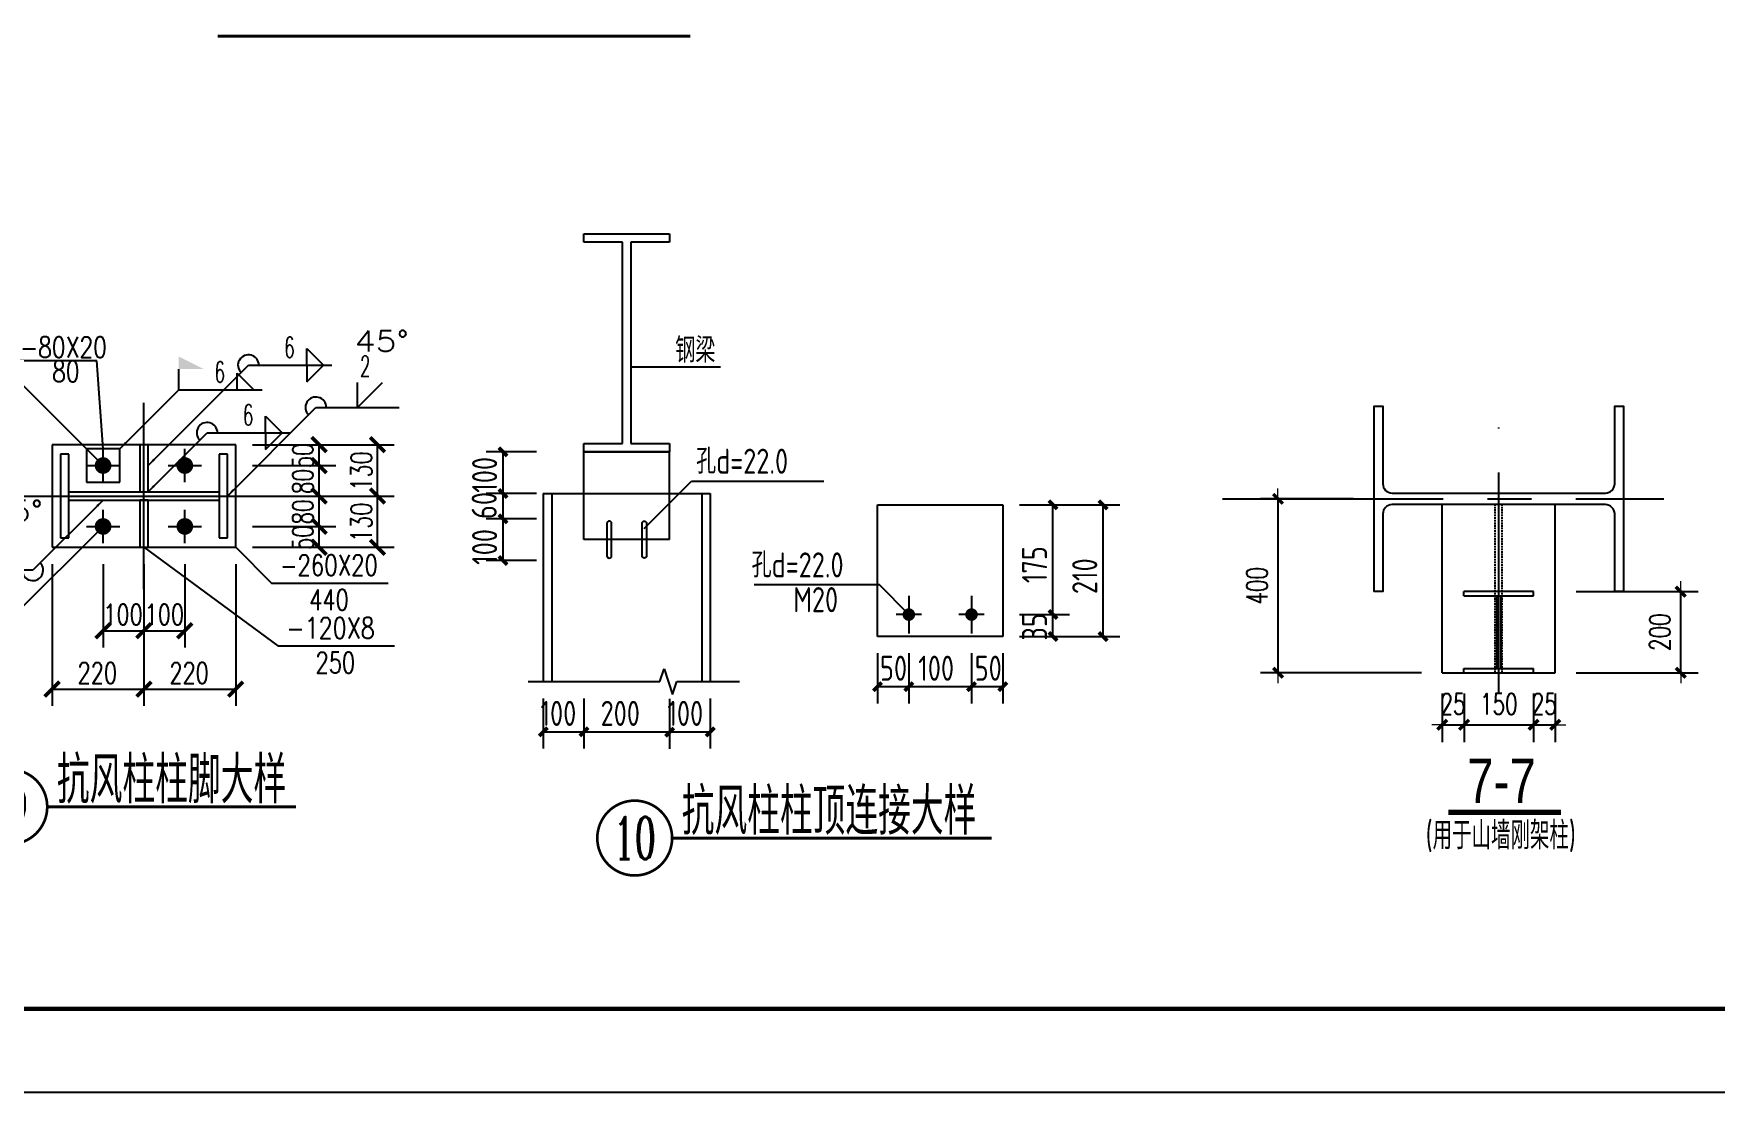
# Model space of a CAD drawing. Extents: x -1389621 to 57380, y -92505 to 283644.
# Drawn here: x -113931 to -89742, y -48060 to -32835 of the extents above; entities that cross this region are included whole.
import ezdxf
from ezdxf.enums import TextEntityAlignment as Align

# ---------------------------------------------------------------- set-up
doc = ezdxf.new("R2010")
doc.units = 0
doc.header["$LTSCALE"] = 100
doc.header["$MEASUREMENT"] = 0
for name, pattern in [('CENTER', [50.8, 31.75, -6.35, 6.35, -6.35]), ('DOTE', [2.42, 2, -0.2, 0.02, -0.2]), ('HIDDEN', [0.375, 0.25, -0.125])]:
    doc.linetypes.add(name, pattern=pattern)
doc.layers.get('0').update_dxf_attribs({"linetype": 'CONTINUOUS'})
doc.layers.get('Defpoints').update_dxf_attribs({"linetype": 'CONTINUOUS'})
for name, color, linetype in [('03', 3, 'CONTINUOUS'), ('04', 2, 'HIDDEN'), ('05', 1, 'CENTER'), ('06', 9, 'CONTINUOUS'), ('08', 3, 'CONTINUOUS'), ('10', 7, 'CONTINUOUS'), ('1000', 2, 'CONTINUOUS'), ('12', 2, 'CONTINUOUS'), ('20', 2, 'CONTINUOUS'), ('AXIS', 3, 'CONTINUOUS'), ('BORDER', 7, 'CONTINUOUS'), ('DIM', 3, 'CONTINUOUS'), ('TDB_文字', 3, 'CONTINUOUS'), ('TDB_细实线', 1, 'CONTINUOUS'), ('尺寸标注', 253, 'CONTINUOUS'), ('焊缝标注', 253, 'CONTINUOUS'), ('短柱', 2, 'CONTINUOUS'), ('编号标注', 253, 'CONTINUOUS'), ('螺栓孔标注', 253, 'CONTINUOUS'), ('钢板标注', 253, 'CONTINUOUS')]:
    doc.layers.add(name, color=color, linetype=linetype)
doc.layers.add('PUB_TEXT', color=7, linetype='CONTINUOUS', lineweight=15)
doc.styles.add('7MMCN', font='simplex.shx', dxfattribs={"width": 0.7, "height": 1680, "bigfont": 'hztxt.shx'})
doc.styles.add('_TCH_LABEL', font='COMPLEX', dxfattribs={"bigfont": 'GBCBIG'})
doc.styles.add('DIM_FONT', font='SIMPLEX', dxfattribs={"width": 0.7, "bigfont": 'GBCBIG'})
doc.styles.get("Standard").update_dxf_attribs({"font": 'txt', "height": 3, "bigfont": 'hztxt'})
doc.styles.add('TDB_仿宋字', font='FSGB2312.ttf', dxfattribs={"width": 0.8})
doc.styles.add('TSSD_REIN', font='Tssdeng.shx', dxfattribs={"width": 0.7, "bigfont": 'hztxt.shx'})
doc.dimstyles.new('dimn', dxfattribs={"dimtxt": 300, "dimasz": 1, "dimexe": 250, "dimexo": 300, "dimgap": 150, "dimtad": 1, "dimdec": 0, "dimzin": 0, "dimdsep": 46, "dimtxsty": 'DIM_FONT', "dimblk": '_DIMX', "dimcen": 1, "dimclrt": 7, "dimadec": 1, "dimazin": 0, "dimtfac": 1, "dimtdec": 0, "dimtix": 1, "dimtmove": 2, "dimatfit": 3, "dimfxl": 0, "dimtolj": 1, "dimtzin": 0, "dimarcsym": 0})

# ---------------------------------------------------------------- blocks, each defined once
blk = doc.blocks.new('A$C348E334B')
at = {"layer": '10', "color": 253, "linetype": 'ByBlock'}
for p, q in [((5205, 3369), (5205, 2918)), ((5956, 3369), (5956, 2918)), ((5356, 3143), (5055, 3143)), ((6107, 3143), (5806, 3143))]:
    blk.add_line(p, q, dxfattribs=at)
at = {"layer": '10', "const_width": 75.1}
for points in [[(5243, 3143, 1), (5168, 3143, 1), (5243, 3143, 1)], [(5994, 3143, 1), (5919, 3143, 1), (5994, 3143, 1)]]:
    blk.add_lwpolyline(points, format="xyb", close=True, dxfattribs=at)
at = {"layer": '1000', "const_width": 36, "elevation": -222}
blk.add_lwpolyline([(2368, 465), (6197, 465)], dxfattribs=at)
at = {"layer": '12', "color": 3}
for p, q in [((1311, 7607), (1311, 7707)), ((1311, 7707), (2338, 7707)), ((2338, 7707), (2338, 7607)), ((1774, 7607), (1311, 7607)), ((1774, 5194), (1774, 7607)), ((1875, 7607), (1875, 5194)), ((2338, 7607), (1875, 7607)), ((1311, 5194), (1774, 5194)), ((1311, 5094), (1311, 5194)), ((2338, 5094), (1311, 5094)), ((1875, 5194), (2338, 5194)), ((2338, 5194), (2338, 5094)), ((824, 4593), (2824, 4593)), ((824, 4593), (824, 2340)), ((925, 4593), (925, 2340)), ((2724, 4593), (2724, 2334)), ((2824, 4593), (2824, 2334))]:
    blk.add_line(p, q, dxfattribs=at)
at = {"layer": '12'}
for p, q in [((1311, 5094), (2338, 5094)), ((1311, 4042), (1311, 5094)), ((2338, 4042), (2338, 5094)), ((4830, 2880), (4830, 4458)), ((4830, 4458), (6332, 4458)), ((6332, 4458), (6332, 2880)), ((2338, 4042), (1311, 4042)), ((6332, 2880), (4830, 2880))]:
    blk.add_line(p, q, dxfattribs=at)
at = {"layer": '12', "color": 253, "linetype": 'ByBlock'}
for p, q in [((2222, 2340), (2272, 2494)), ((2272, 2494), (2372, 2187)), ((644, 2340), (2222, 2340)), ((2372, 2187), (2423, 2341)), ((2423, 2341), (3174, 2340))]:
    blk.add_line(p, q, dxfattribs=at)
at = {"layer": '12'}
for points in [[(1587, 3847, 1), (1642, 3847), (1642, 4237, 1), (1587, 4237)], [(2062, 3847, -1), (2007, 3847), (2007, 4237, -1), (2062, 4237)]]:
    blk.add_lwpolyline(points, format="xyb", close=True, dxfattribs=at)
at = {"layer": 'AXIS', "const_width": 32, "elevation": -222}
blk.add_lwpolyline([(2368, 465, 1), (1471, 465, 1)], format="xyb", close=True, dxfattribs=at)
at = {"layer": '尺寸标注', "color": 253, "linetype": 'ByBlock'}
for p, q in [((742, 5094), (141, 5094)), ((742, 4593), (141, 4593)), ((742, 4593), (141, 4593)), ((6532, 4458), (7133, 4458)), ((7133, 4458), (7734, 4458)), ((742, 4292), (141, 4292)), ((742, 4292), (141, 4292)), ((742, 3792), (141, 3792)), ((6532, 3143), (7133, 3143)), ((6532, 3143), (7133, 3143)), ((6532, 2880), (7133, 2880)), ((7133, 2880), (7734, 2880)), ((4830, 2680), (4830, 2079)), ((5205, 2680), (5205, 2079)), ((5205, 2680), (5205, 2079)), ((5956, 2680), (5956, 2079)), ((5956, 2680), (5956, 2079)), ((6332, 2680), (6332, 2079)), ((824, 2139), (824, 1538)), ((1311, 2139), (1311, 1538)), ((2338, 2134), (2338, 1533)), ((2824, 2139), (2824, 1538))]:
    blk.add_line(p, q, dxfattribs=at)
at = {"layer": '尺寸标注'}
for p, q in [((341, 4593), (341, 5094)), ((341, 4292), (341, 4593)), ((6933, 3143), (6933, 4458)), ((7534, 2880), (7534, 4458)), ((341, 3792), (341, 4292)), ((6933, 2880), (6933, 3143)), ((4830, 2280), (5205, 2280)), ((5205, 2280), (5956, 2280)), ((5956, 2280), (6332, 2280)), ((824, 1739), (2824, 1738))]:
    blk.add_line(p, q, dxfattribs=at)
at = {"layer": '尺寸标注', "const_width": 45.1}
for points in [[(291, 5144), (391, 5043)], [(291, 4643), (391, 4543)], [(291, 4643), (391, 4543)], [(6883, 4508), (6983, 4408)], [(7484, 4508), (7584, 4408)], [(291, 4342), (391, 4242)], [(291, 4342), (391, 4242)], [(291, 3842), (391, 3742)], [(6883, 3193), (6983, 3093)], [(6883, 3193), (6983, 3093)], [(6883, 2931), (6983, 2830)], [(7484, 2931), (7584, 2830)], [(4780, 2230), (4880, 2330)], [(5155, 2230), (5255, 2330)], [(5155, 2230), (5255, 2330)], [(5906, 2230), (6007, 2330)], [(5906, 2230), (6007, 2330)], [(6282, 2230), (6382, 2330)], [(774, 1689), (875, 1789)], [(1261, 1689), (1361, 1789)], [(2288, 1683), (2388, 1783)], [(2774, 1688), (2875, 1788)]]:
    blk.add_lwpolyline(points, dxfattribs=at)
at = {"layer": '螺栓孔标注', "color": 253, "linetype": 'ByBlock'}
for p, q in [((1875, 6112), (2948, 6112)), ((2033, 4175), (2600, 4741)), ((2600, 4741), (4187, 4741)), ((4852, 3498), (3350, 3498)), ((5205, 3143), (4852, 3498))]:
    blk.add_line(p, q, dxfattribs=at)
at = {"layer": '螺栓孔标注', "const_width": 10}
blk.add_lwpolyline([(5210, 3143, 1), (5200, 3143, 1), (5210, 3143, 1)], format="xyb", close=True, dxfattribs=at)
at = {"layer": 'DIM', "style": '7MMCN', "width": 0.7}
blk.add_text('抗风柱柱顶连接大样', height=560.6, dxfattribs=at).set_placement((2483, 505, -222))
at = {"layer": 'PUB_TEXT', "color": 4, "linetype": 'DOTE', "style": '_TCH_LABEL', "width": 0.724138}
blk.add_text('10', height=507.4, dxfattribs=at).set_placement((1666, 211, -222), (2173, 211, -222), align=Align.FIT)
at = {"layer": '焊缝标注', "style": 'TSSD_REIN', "width": 0.8}
for s, p in [('钢梁', (2406, 6162)), ('孔d=22.0', (2655, 4831)), ('孔d=22.0', (3320, 3588)), ('M20', (3820, 3172)), ('50', (4860, 2350)), ('100', (5318, 2350)), ('50', (5995, 2350)), ('100', (790, 1809)), ('200', (1511, 1809)), ('100', (2311, 1809))]:
    blk.add_text(s, height=300.6, dxfattribs=at).set_placement(p)
for s, p in [('100', (271, 4603)), ('60', (266, 4289)), ('100', (271, 3739)), ('175', (6863, 3520)), ('210', (7464, 3389)), ('35', (6863, 2832))]:
    blk.add_text(s, height=300.6, rotation=90, dxfattribs=at).set_placement(p)
blk = doc.blocks.new('A$C69F37C74')
at = {"layer": '10'}
for p, q in [((3053, 3075), (3053, 5305)), ((2563, 4355), (2563, 4755)), ((3543, 4355), (3543, 4755)), ((2363, 4555), (2763, 4555)), ((3343, 4555), (3743, 4555)), ((1453, 4190), (4653, 4190)), ((2563, 3625), (2563, 4025)), ((3543, 3625), (3543, 4025)), ((2363, 3825), (2763, 3825)), ((3343, 3825), (3743, 3825))]:
    blk.add_line(p, q, dxfattribs=at)
at = {"layer": '10', "color": 3}
for p, q in [((2153, 4690), (2053, 4690)), ((2053, 4690), (2053, 3690)), ((2153, 3690), (2153, 4690)), ((4053, 4690), (3953, 4690)), ((3953, 4690), (3953, 3690)), ((4053, 3690), (4053, 4690)), ((2153, 4240), (3953, 4240)), ((2153, 4140), (3953, 4140)), ((2053, 3690), (2153, 3690)), ((3953, 3690), (4053, 3690))]:
    blk.add_line(p, q, dxfattribs=at)
at = {"layer": '10', "const_width": 100}
for points in [[(2613, 4555, 1), (2513, 4555, 1), (2613, 4555, 1)], [(3593, 4555, 1), (3493, 4555, 1), (3593, 4555, 1)], [(2613, 3825, 1), (2513, 3825, 1), (2613, 3825, 1)], [(3593, 3825, 1), (3493, 3825, 1), (3593, 3825, 1)]]:
    blk.add_lwpolyline(points, format="xyb", dxfattribs=at)
at = {"layer": '1000', "const_width": 36.1}
blk.add_lwpolyline([(1894, 465), (4875, 465)], dxfattribs=at)
at = {"layer": '20'}
for p, q in [((4153, 4805), (1953, 4805)), ((1953, 4805), (1953, 3575)), ((2763, 4755), (2363, 4755)), ((2363, 4755), (2363, 4355)), ((2763, 4355), (2763, 4755)), ((3103, 4805), (3003, 4805)), ((3003, 4805), (3003, 4240)), ((3103, 4240), (3103, 4805)), ((4153, 3575), (4153, 4805)), ((2363, 4355), (2763, 4355)), ((3003, 4240), (3103, 4240)), ((3103, 4140), (3003, 4140)), ((3003, 4140), (3003, 3575)), ((3103, 3575), (3103, 4140)), ((1953, 3575), (4153, 3575)), ((3003, 3575), (3103, 3575))]:
    blk.add_line(p, q, dxfattribs=at)
at = {"layer": 'AXIS', "const_width": 32.1}
blk.add_lwpolyline([(1894, 465, 1), (996, 465, 1)], format="xyb", close=True, dxfattribs=at)
at = {"layer": '尺寸标注'}
for p, q in [((4353, 4805), (5353, 4805)), ((4353, 4805), (6053, 4805)), ((5153, 4555), (5153, 4805)), ((5853, 4190), (5853, 4805)), ((4353, 4555), (5353, 4555)), ((4353, 4555), (5353, 4555)), ((5153, 4190), (5153, 4555)), ((4353, 4190), (5353, 4190)), ((4353, 4190), (5353, 4190)), ((4353, 4190), (6053, 4190)), ((4353, 4190), (6053, 4190)), ((5153, 3825), (5153, 4190)), ((5853, 3575), (5853, 4190)), ((4353, 3825), (5353, 3825)), ((4353, 3825), (5353, 3825)), ((5153, 3575), (5153, 3825)), ((4353, 3575), (5353, 3575)), ((4353, 3575), (6053, 3575)), ((1953, 3375), (1953, 1675)), ((2563, 3375), (2563, 2375)), ((3053, 3375), (3053, 2375)), ((3053, 3375), (3053, 2375)), ((3053, 3375), (3053, 1675)), ((3053, 3375), (3053, 1675)), ((3543, 3375), (3543, 2375)), ((4153, 3375), (4153, 1675)), ((2563, 2575), (3053, 2575)), ((3053, 2575), (3543, 2575)), ((1953, 1875), (3053, 1875)), ((3053, 1875), (4153, 1875))]:
    blk.add_line(p, q, dxfattribs=at)
at = {"layer": '尺寸标注', "const_width": 45}
for points in [[(5064, 4894), (5241, 4717)], [(5764, 4894), (5941, 4717)], [(5064, 4644), (5241, 4467)], [(5064, 4644), (5241, 4467)], [(5064, 4279), (5241, 4102)], [(5064, 4279), (5241, 4102)], [(5764, 4279), (5941, 4102)], [(5764, 4279), (5941, 4102)], [(5064, 3914), (5241, 3737)], [(5064, 3914), (5241, 3737)], [(5064, 3664), (5241, 3487)], [(5764, 3664), (5941, 3487)], [(2474, 2487), (2651, 2664)], [(2964, 2487), (3141, 2664)], [(2964, 2487), (3141, 2664)], [(3454, 2487), (3631, 2664)], [(1864, 1787), (2041, 1964)], [(2964, 1787), (3141, 1964)], [(2964, 1787), (3141, 1964)], [(4064, 1787), (4241, 1964)]]:
    blk.add_lwpolyline(points, dxfattribs=at)
at = {"layer": '焊缝标注'}
for p, q in [((5005, 5957), (5205, 5757)), ((5005, 5757), (5005, 5957)), ((3103, 4555), (4305, 5757)), ((3470, 5462), (3470, 5712)), ((4170, 5662), (4370, 5462)), ((4170, 5462), (4170, 5662)), ((4305, 5757), (5305, 5757)), ((5005, 5557), (5205, 5757)), ((5005, 5757), (5005, 5557)), ((2763, 4755), (3470, 5462)), ((3470, 5462), (4470, 5462)), ((5614, 5251), (5614, 5551)), ((5614, 5251), (5914, 5551)), ((4053, 4190), (5114, 5251)), ((5114, 5251), (6114, 5251)), ((4510, 5147), (4710, 4947)), ((4510, 4947), (4510, 5147)), ((3103, 4240), (3810, 4947)), ((3810, 4947), (4810, 4947)), ((4510, 4747), (4710, 4947)), ((4510, 4947), (4510, 4747)), ((2563, 4140), (1720, 3301)), ((1220, 3301), (1220, 3601)), ((1220, 3301), (1520, 3601)), ((1720, 3301), (720, 3301))]:
    blk.add_line(p, q, dxfattribs=at)
for centre, start, end in [((4305, 5757), 0, 224.9772), ((5114, 5251), 0, 224.9772), ((3810, 4947), 0, 224.9772), ((1720, 3301), 180, 44.8859)]:
    blk.add_arc(centre, 125, start, end, dxfattribs=at)
for points in [[(3470, 5712), (3770, 5712), (3470, 5862)], [(2763, 4755), (2844, 4816), (2823, 4837)], [(3103, 4555), (3184, 4616), (3163, 4637)], [(3103, 4240), (3184, 4301), (3163, 4322)], [(4053, 4190), (4134, 4251), (4113, 4272)], [(2563, 4140), (2481, 4081), (2503, 4059)]]:
    blk.add_solid(points, dxfattribs=at)
at = {"layer": '编号标注', "const_width": 10}
blk.add_lwpolyline([(2568, 4755, 1), (2558, 4755, 1), (2568, 4755, 1)], format="xyb", dxfattribs=at)
at = {"layer": '螺栓孔标注', "color": 253, "linetype": 'ByBlock'}
for p, q in [((2488, 5809, 1412), (1556, 5809, 1412)), ((2563, 4755), (2488, 5809, 1412))]:
    blk.add_line(p, q, dxfattribs=at)
at = {"layer": '螺栓孔标注'}
for p, q in [((1503, 5617), (3, 5617)), ((2563, 4555), (1503, 5617)), ((2563, 3825), (1500, 2767)), ((1500, 2767), (0, 2767))]:
    blk.add_line(p, q, dxfattribs=at)
at = {"layer": '螺栓孔标注', "const_width": 10}
for points in [[(2568, 4555, 1), (2558, 4555, 1), (2568, 4555, 1)], [(2568, 3825, 1), (2558, 3825, 1), (2568, 3825, 1)]]:
    blk.add_lwpolyline(points, format="xyb", dxfattribs=at)
at = {"layer": '钢板标注'}
for p, q in [((3053, 3575), (4656, 2393)), ((4153, 3575), (4580, 3146)), ((4580, 3146), (5980, 3146)), ((4656, 2393), (6056, 2393))]:
    blk.add_line(p, q, dxfattribs=at)
at = {"layer": '钢板标注', "const_width": 10}
for points in [[(3058, 3575, 1), (3048, 3575, 1), (3058, 3575, 1)], [(4158, 3575, 1), (4148, 3575, 1), (4158, 3575, 1)]]:
    blk.add_lwpolyline(points, format="xyb", dxfattribs=at)
at = {"layer": 'DIM', "style": '7MMCN', "width": 0.7}
blk.add_text('抗风柱柱脚大样', height=561.2, dxfattribs=at).set_placement((2009, 506))
at = {"layer": 'PUB_TEXT', "color": 4, "linetype": 'DOTE', "style": '_TCH_LABEL', "width": 1.5}
blk.add_text('9', height=508, dxfattribs=at).set_placement((1191, 211), (1699, 211), align=Align.FIT)
at = {"layer": '尺寸标注'}
for s, width, p, p2 in [('50', 0.910002, (5083, 4523), (5083, 4820)), ('130', 0.9828, (5783, 4253), (5783, 4725)), ('80', 0.91, (5083, 4215), (5083, 4513)), ('80', 0.91, (5083, 3850), (5083, 4148)), ('130', 0.9828, (5783, 3638), (5783, 4110)), ('50', 0.91, (5083, 3543), (5083, 3840))]:
    blk.add_text(s, height=250, rotation=90, dxfattribs=dict(at, width=width)).set_placement(p, p2, align=Align.FIT)
for s, width, p, p2 in [('100', 0.982808, (2566, 2645), (3038, 2645)), ('100', 0.982808, (3061, 2645), (3533, 2645)), ('220', 0.910007, (2258, 1945), (2730, 1945)), ('220', 0.910007, (3358, 1945), (3830, 1945))]:
    blk.add_text(s, height=250, dxfattribs=dict(at, width=width)).set_placement(p, p2, align=Align.FIT)
at = {"layer": '焊缝标注'}
for s, width, p, p2 in [('6', 0.97998, (4735, 5847), (4858, 5847)), ('45°', 1.268112, (5581, 5921), (6229, 5921)), ('2', 0.909982, (5644, 5621), (5766, 5621)), ('6', 0.97998, (3900, 5552), (4023, 5552)), ('6', 0.97998, (4240, 5037), (4363, 5037)), ('45°', 1.268112, (1197, 3886), (1845, 3886)), ('2', 0.909982, (1275, 3629), (1397, 3629))]:
    blk.add_text(s, height=250, dxfattribs=dict(at, width=width)).set_placement(p, p2, align=Align.FIT)
at = {"layer": '螺栓孔标注', "width": 0.768817}
for s, p in [('-80X20', (1570, 5848, 1412)), ('80', (1952, 5559, 1412))]:
    blk.add_text(s, height=250.3, dxfattribs=at).set_placement(p)
at = {"layer": '螺栓孔标注'}
for s, width, p, p2 in [('孔d=26.0', 1.038072, (71, 5707), (1418, 5707)), ('M24', 0.832877, (508, 5292), (981, 5292)), ('孔d=29.0', 1.038077, (67, 2857), (1415, 2857)), ('M24', 0.832888, (505, 2442), (978, 2442))]:
    blk.add_text(s, height=250, dxfattribs=dict(at, width=width)).set_placement(p, p2, align=Align.FIT)
at = {"layer": '钢板标注'}
for s, width, p, p2 in [('-260X20', 0.871003, (4685, 3236), (5857, 3236)), ('440', 0.910007, (5035, 2821), (5507, 2821)), ('-120X8', 0.949484, (4761, 2483), (5820, 2483)), ('250', 0.910007, (5111, 2068), (5584, 2068))]:
    blk.add_text(s, height=250, dxfattribs=dict(at, width=width)).set_placement(p, p2, align=Align.FIT)
blk = doc.blocks.new('_DIMX')
blk.add_line((-150, 0), (150, 0))
at = {"const_width": 50}
blk.add_lwpolyline([(-70, -70), (70, 70)], dxfattribs=at)
blk = doc.blocks.new('*D2551')
at = {"layer": 'Defpoints', "color": 0, "ltscale": 100}
for p in [(-93670, -42026), (-93357, -42026), (-93357, -42774)]:
    blk.add_point(p, dxfattribs=at)
at = {"layer": 'PUB_TEXT', "color": 0, "lineweight": -2, "ltscale": 100}
for p, q in [((-93670, -42326), (-93670, -43024)), ((-93357, -42326), (-93357, -43024)), ((-93669, -42774), (-93358, -42774))]:
    blk.add_line(p, q, dxfattribs=at)
at = {"layer": 'PUB_TEXT', "color": 0, "lineweight": -2, "ltscale": 100, "xscale": 1.000100002502375, "yscale": 1.000100002502375, "zscale": 1.000100002502375, "rotation": 180}
blk.add_blockref('_DIMX', (-93670, -42774), dxfattribs=at)
at = {"layer": 'PUB_TEXT', "color": 0, "lineweight": -2, "ltscale": 100, "xscale": 1.000100002502375, "yscale": 1.000100002502375, "zscale": 1.000100002502375}
blk.add_blockref('_DIMX', (-93357, -42774), dxfattribs=at)
at = {"layer": 'PUB_TEXT', "color": 7, "ltscale": 100, "insert": (-93516, -42474), "char_height": 300, "attachment_point": 5, "style": 'DIM_FONT'}
blk.add_mtext('\\A1;25', dxfattribs=at)
blk = doc.blocks.new('*D2552')
at = {"layer": 'Defpoints', "color": 0, "ltscale": 100}
for p in [(-92357, -42026), (-92044, -42026), (-92044, -42774)]:
    blk.add_point(p, dxfattribs=at)
at = {"layer": 'PUB_TEXT', "color": 0, "lineweight": -2, "ltscale": 100}
for p, q in [((-92357, -42326), (-92357, -43024)), ((-92044, -42326), (-92044, -43024)), ((-92356, -42774), (-92045, -42774))]:
    blk.add_line(p, q, dxfattribs=at)
at = {"layer": 'PUB_TEXT', "color": 0, "lineweight": -2, "ltscale": 100, "xscale": 1.000100002502375, "yscale": 1.000100002502375, "zscale": 1.000100002502375, "rotation": 180}
blk.add_blockref('_DIMX', (-92357, -42774), dxfattribs=at)
at = {"layer": 'PUB_TEXT', "color": 0, "lineweight": -2, "ltscale": 100, "xscale": 1.000100002502375, "yscale": 1.000100002502375, "zscale": 1.000100002502375}
blk.add_blockref('_DIMX', (-92044, -42774), dxfattribs=at)
at = {"layer": 'PUB_TEXT', "color": 7, "ltscale": 100, "insert": (-92203, -42474), "char_height": 300, "attachment_point": 5, "style": 'DIM_FONT'}
blk.add_mtext('\\A1;25', dxfattribs=at)
blk = doc.blocks.new('A$C6A867994')
at = {"layer": '03'}
for p, q in [((999, 1167), (-1, 1167)), ((-1, 1105), (-1, 1167)), ((-1, 1105), (999, 1105)), ((468, 1105), (468, 63)), ((531, 1105), (531, 63)), ((999, 1105), (999, 1167)), ((-1, 63), (999, 63)), ((-1, 0), (-1, 63)), ((-1, 0), (999, 0)), ((999, 0), (999, 63))]:
    blk.add_line(p, q, dxfattribs=at)
blk = doc.blocks.new('*D2553')
at = {"layer": 'Defpoints', "color": 0, "ltscale": 100}
for p in [(-93357, -42030), (-92357, -42026), (-92357, -42774)]:
    blk.add_point(p, dxfattribs=at)
at = {"layer": 'PUB_TEXT', "color": 0, "lineweight": -2, "ltscale": 100}
for p, q in [((-93357, -42330), (-93357, -43024)), ((-92357, -42326), (-92357, -43024)), ((-93356, -42774), (-92358, -42774))]:
    blk.add_line(p, q, dxfattribs=at)
at = {"layer": 'PUB_TEXT', "color": 0, "lineweight": -2, "ltscale": 100, "xscale": 1.000100002502375, "yscale": 1.000100002502375, "zscale": 1.000100002502375, "rotation": 180}
blk.add_blockref('_DIMX', (-93357, -42774), dxfattribs=at)
at = {"layer": 'PUB_TEXT', "color": 0, "lineweight": -2, "ltscale": 100, "xscale": 1.000100002502375, "yscale": 1.000100002502375, "zscale": 1.000100002502375}
blk.add_blockref('_DIMX', (-92357, -42774), dxfattribs=at)
at = {"layer": 'PUB_TEXT', "color": 7, "ltscale": 100, "insert": (-92857, -42474), "char_height": 300, "attachment_point": 5, "style": 'DIM_FONT'}
blk.add_mtext('\\A1;150', dxfattribs=at)
blk = doc.blocks.new('*D2554')
at = {"layer": 'Defpoints', "color": 0, "ltscale": 100}
for p in [(-94649, -39525), (-96033, -42026), (-93670, -42026)]:
    blk.add_point(p, dxfattribs=at)
at = {"layer": 'PUB_TEXT', "color": 0, "lineweight": -2, "ltscale": 100}
for p, q in [((-94949, -39525), (-96283, -39525)), ((-96033, -39526), (-96033, -42025)), ((-93970, -42026), (-96283, -42026))]:
    blk.add_line(p, q, dxfattribs=at)
at = {"layer": 'PUB_TEXT', "color": 0, "lineweight": -2, "ltscale": 100, "xscale": 1.000100002502375, "yscale": 1.000100002502375, "zscale": 1.000100002502375}
for p, rotation in [((-96033, -39525), 90), ((-96033, -42026), 270)]:
    blk.add_blockref('_DIMX', p, dxfattribs=dict(at, rotation=rotation))
at = {"layer": 'PUB_TEXT', "color": 7, "ltscale": 100, "insert": (-96334, -40775), "char_height": 300, "attachment_point": 5, "rotation": 90, "style": 'DIM_FONT'}
blk.add_mtext('\\A1;400', dxfattribs=at)
blk = doc.blocks.new('*D2555')
at = {"layer": 'Defpoints', "color": 0, "ltscale": 100}
for p in [(-92044, -40859), (-90241, -40859), (-92044, -42026)]:
    blk.add_point(p, dxfattribs=at)
at = {"layer": 'PUB_TEXT', "color": 0, "lineweight": -2, "ltscale": 100}
for p, q in [((-91744, -40859), (-89991, -40859)), ((-90241, -42025), (-90241, -40860)), ((-91744, -42026), (-89991, -42026))]:
    blk.add_line(p, q, dxfattribs=at)
at = {"layer": 'PUB_TEXT', "color": 0, "lineweight": -2, "ltscale": 100, "xscale": 1.000100002502375, "yscale": 1.000100002502375, "zscale": 1.000100002502375}
for p, rotation in [((-90241, -40859), 90), ((-90241, -42026), 270)]:
    blk.add_blockref('_DIMX', p, dxfattribs=dict(at, rotation=rotation))
at = {"layer": 'PUB_TEXT', "color": 7, "ltscale": 100, "insert": (-90541, -41442), "char_height": 300, "attachment_point": 5, "rotation": 90, "style": 'DIM_FONT'}
blk.add_mtext('\\A1;200', dxfattribs=at)

msp = doc.modelspace()

# ---------------------------------------------------------------- linework, layer by layer
at = {"layer": '03'}
msp.add_lwpolyline([(-91190.21, -40858.691), (-91190.21, -39741.801, 0.414213562), (-91323.57, -39608.441), (-94390.85, -39608.441, 0.414213562), (-94524.21, -39741.801), (-94524.21, -40858.691), (-94649.235, -40858.691), (-94649.235, -38191.491), (-94524.21, -38191.491), (-94524.21, -39308.381, 0.414213562), (-94390.85, -39441.741), (-91323.57, -39441.741, 0.414213562), (-91190.21, -39308.381), (-91190.21, -38191.491), (-91065.185, -38191.491), (-91065.185, -40858.691)], format="xyb", close=True, dxfattribs=at)
at = {"layer": '04'}
for p, q in [((-92908.055, -42025.591), (-92908.055, -39608.441)), ((-92806.364, -42025.591), (-92806.364, -39608.441))]:
    msp.add_line(p, q, dxfattribs=at)
at = {"layer": '05'}
for p, q in [((-92857.21, -42321.78), (-92857.21, -38499.211)), ((-96831.001, -39525.091), (-90484.471, -39525.091))]:
    msp.add_line(p, q, dxfattribs=at)
at = {"layer": '06'}
for p, q in [((-93670.354, -42025.591), (-93670.354, -39608.441)), ((-92044.065, -42025.591), (-92044.065, -39608.441)), ((-93670.354, -42025.591), (-92044.065, -42025.591))]:
    msp.add_line(p, q, dxfattribs=at)
at = {"layer": '08'}
for p, q in [((-91456.25, -42025.591), (-90388.7, -42025.591)), ((-90388.7, -42025.591), (-90176.652, -42025.591))]:
    msp.add_line(p, q, dxfattribs=at)
at = {"layer": '1000', "const_width": 43.211}
msp.add_lwpolyline([(-111282.587, -32869.086), (-104485.506, -32869.086)], dxfattribs=at)
at = {"layer": 'BORDER'}
msp.add_lwpolyline([(-173838.949, -48060.427), (-173838.949, 23219.573), (-72918.949, 23219.573), (-72918.949, -48060.427)], close=True, dxfattribs=at)
at = {"layer": 'BORDER', "const_width": 60}
msp.add_lwpolyline([(-170838.949, -46860.427), (-170838.949, 22019.573), (-74118.949, 22019.573), (-74118.949, -46860.427)], close=True, dxfattribs=at)
at = {"layer": 'TDB_文字', "color": 3, "const_width": 76.815}
msp.add_lwpolyline([(-93584.915, -44031.267), (-91961.901, -44031.267)], dxfattribs=at)

# ---------------------------------------------------------------- block references
at = {"ltscale": 100, "xscale": 1.2, "yscale": 1.2, "zscale": 1.2}
msp.add_blockref('A$C348E334B', (-107589.121, -44961.399), dxfattribs=at)
at = {"layer": 'PUB_TEXT', "xscale": 1.000150007661432, "yscale": 1.000150007486809, "zscale": 1.0001500075025}
msp.add_blockref('A$C6A867994', (-93356.671, -42025.933), dxfattribs=at)
at = {"layer": '短柱', "ltscale": 100, "xscale": 1.2, "yscale": 1.2, "zscale": 1.2}
msp.add_blockref('A$C69F37C74', (-116007.973, -44512.162), dxfattribs=at)

# ---------------------------------------------------------------- texts
at = {"layer": '08', "style": 'TSSD_REIN', "width": 0.7}
msp.add_text('(用于山墙刚架柱)', height=400.08, dxfattribs=at).set_placement((-93908.596, -44565.679))
at = {"layer": 'TDB_细实线', "style": 'TDB_仿宋字', "width": 0.8}
msp.add_text('7-7', height=640.128, dxfattribs=at).set_placement((-93313.232, -43900.176))

# ---------------------------------------------------------------- dimensions: what is measured, and where the dimension line sits
at = {"layer": 'PUB_TEXT', "ltscale": 100}
for base, p1, p2, text, picture, middle in [((-96033.472, -42025.591), (-94649.235, -39525.091), (-93670.354, -42025.591), '400', '*D2554', (-96333.502, -40775.341)), ((-90240.808, -40858.691), (-92044.065, -42025.591), (-92044.065, -40858.691), '200', '*D2555', (-90540.838, -41442.141))]:
    dim = msp.add_linear_dim(base=base, p1=p1, p2=p2, angle=90, text=text, dimstyle='dimn', override={"dimscale": 1.0001, "dimlfac": 0.9999}, dxfattribs=at)
    dim.commit()
    dim.dimension.update_dxf_attribs({"geometry": picture, "text_midpoint": middle})
for base, p1, p2, picture, middle in [((-93357.31, -42774.34), (-93670.354, -42025.591), (-93357.31, -42025.591), '*D2551', (-93516.256, -42474.295)), ((-92044.065, -42774.34), (-92357.11, -42025.591), (-92044.065, -42025.591), '*D2552', (-92203.012, -42474.295))]:
    dim = msp.add_linear_dim(base=base, p1=p1, p2=p2, text='25', dimstyle='dimn', override={"dimscale": 1.0001, "dimlfac": 0.9999}, dxfattribs=at)
    dim.commit()
    dim.dimension.update_dxf_attribs({"geometry": picture, "text_midpoint": middle, "dimtype": 160})
dim = msp.add_linear_dim(base=(-92357.11, -42774.34), p1=(-93357.31, -42029.759), p2=(-92357.11, -42025.591), text='150', dimstyle='dimn', override={"dimscale": 1.0001, "dimlfac": 0.9999}, dxfattribs=at)
dim.commit()
dim.dimension.update_dxf_attribs({"geometry": '*D2553', "text_midpoint": (-92857.21, -42474.31)})

doc.saveas('drawing.dxf')
